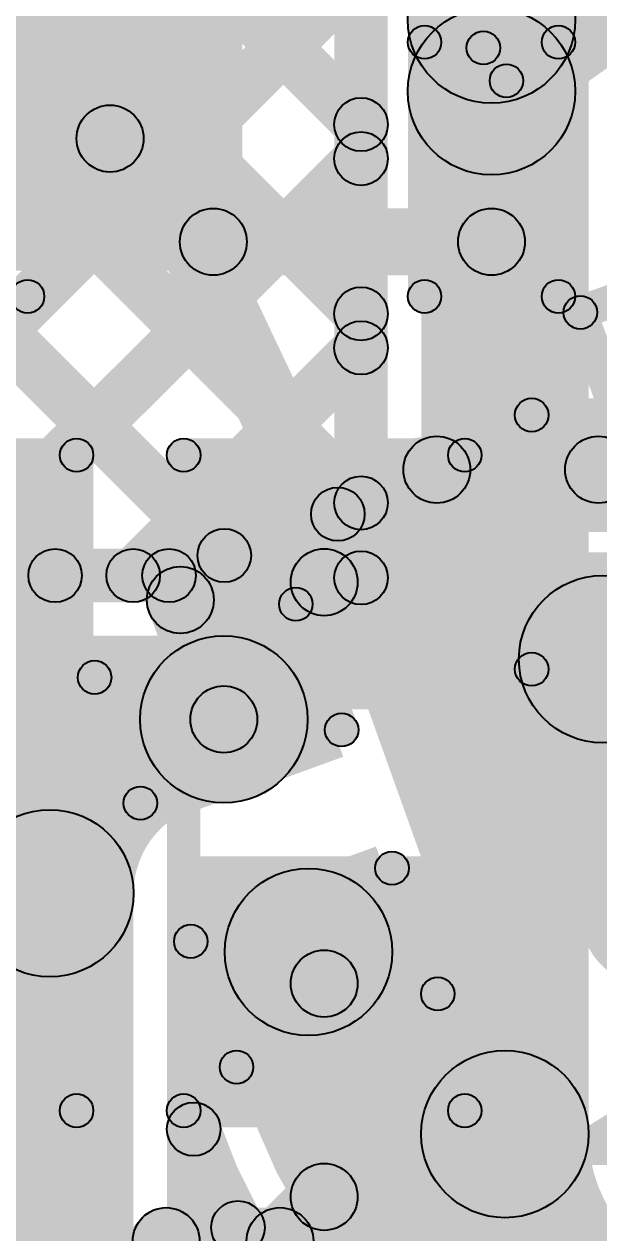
# Model space of a CAD drawing. Header units: millimetres. Extents: x -2.17 to 2.17, y -2.17 to 2.17.
# Drawn here: x 0.5442 to 0.63, y 0.1576 to 0.3383 of the extents above; entities that cross this region are included whole.
import ezdxf

# ---------------------------------------------------------------- set-up
doc = ezdxf.new("R2010")
doc.units = ezdxf.units.MM
doc.header["$MEASUREMENT"] = 0
for name, color, linetype in [('BottomLayer', 5, 'Continuous'), ('BottomOverlay', 54, 'Continuous'), ('BottomPaste', 16, 'Continuous'), ('BottomSolder', 6, 'Continuous'), ('Mechanical2', 216, 'Continuous'), ('TopLayer', 1, 'Continuous'), ('TopOverlay', 2, 'Continuous'), ('TopPaste', 8, 'Continuous'), ('TopSolder', 216, 'Continuous')]:
    doc.layers.add(name, color=color, linetype=linetype)

# ---------------------------------------------------------------- blocks, each defined once
blk = doc.blocks.new('S______B______B_53')
at = {"layer": 'BottomLayer'}
for points in [[(-0.015, 0.0175), (-0.015, -0.0175), (-0.045, -0.0175), (-0.045, 0.0175)], [(0.045, 0.0175), (0.045, -0.0175), (0.015, -0.0175), (0.015, 0.0175)]]:
    blk.add_hatch(color=5, dxfattribs=at).paths.add_polyline_path(points)
at = {"layer": 'BottomOverlay'}
h = blk.add_hatch(color=54, dxfattribs=at)
edge = h.paths.add_edge_path()
edge.add_arc((-0.049, 0.021), 0.0025, 0, 360)
h = blk.add_hatch(color=54, dxfattribs=at)
edge = h.paths.add_edge_path()
edge.add_arc((-0.049, 0.021), 0.0025, 0, 360)
for points in [[(-0.049, 0.0185), (-0.049, 0.0235), (0.049, 0.0235), (0.049, 0.0185)], [(-0.0515, 0.021), (-0.0465, 0.021), (-0.0465, -0.021), (-0.0515, -0.021)], [(0.0465, 0.021), (0.0515, 0.021), (0.0515, -0.021), (0.0465, -0.021)], [(-0.049, -0.0235), (-0.049, -0.0185), (0.049, -0.0185), (0.049, -0.0235)]]:
    blk.add_hatch(color=54, dxfattribs=at).paths.add_polyline_path(points)
h = blk.add_hatch(color=54, dxfattribs=at)
edge = h.paths.add_edge_path()
edge.add_arc((0.049, 0.021), 0.0025, 0, 360)
h = blk.add_hatch(color=54, dxfattribs=at)
edge = h.paths.add_edge_path()
edge.add_arc((0.049, 0.021), 0.0025, 0, 360)
h = blk.add_hatch(color=54, dxfattribs=at)
edge = h.paths.add_edge_path()
edge.add_arc((-0.049, -0.021), 0.0025, 0, 360)
h = blk.add_hatch(color=54, dxfattribs=at)
edge = h.paths.add_edge_path()
edge.add_arc((-0.049, -0.021), 0.0025, 0, 360)
h = blk.add_hatch(color=54, dxfattribs=at)
edge = h.paths.add_edge_path()
edge.add_arc((0.049, -0.021), 0.0025, 0, 360)
h = blk.add_hatch(color=54, dxfattribs=at)
edge = h.paths.add_edge_path()
edge.add_arc((0.049, -0.021), 0.0025, 0, 360)
at = {"layer": 'BottomPaste'}
for points in [[(-0.015, 0.0175), (-0.015, -0.0175), (-0.045, -0.0175), (-0.045, 0.0175)], [(0.045, 0.0175), (0.045, -0.0175), (0.015, -0.0175), (0.015, 0.0175)]]:
    blk.add_hatch(color=16, dxfattribs=at).paths.add_polyline_path(points)
at = {"layer": 'BottomSolder'}
for points in [[(-0.011, 0.0215), (-0.011, -0.0215), (-0.049, -0.0215), (-0.049, 0.0215)], [(0.049, 0.0215), (0.049, -0.0215), (0.011, -0.0215), (0.011, 0.0215)]]:
    blk.add_hatch(color=6, dxfattribs=at).paths.add_polyline_path(points)
at = {"layer": 'BottomOverlay'}
for centre in [(-0.049, 0.021), (-0.049, 0.021), (0.049, 0.021), (0.049, 0.021), (-0.049, -0.021), (-0.049, -0.021), (0.049, -0.021), (0.049, -0.021)]:
    blk.add_circle(centre, 0.0025, dxfattribs=at)
blk = doc.blocks.new('S______B______B_54')
at = {"layer": 'BottomLayer'}
for points in [[(-0.015, 0.0175), (-0.015, -0.0175), (-0.045, -0.0175), (-0.045, 0.0175)], [(0.045, 0.0175), (0.045, -0.0175), (0.015, -0.0175), (0.015, 0.0175)]]:
    blk.add_hatch(color=5, dxfattribs=at).paths.add_polyline_path(points)
at = {"layer": 'BottomOverlay'}
h = blk.add_hatch(color=54, dxfattribs=at)
edge = h.paths.add_edge_path()
edge.add_arc((-0.049, 0.021), 0.0025, 0, 360)
h = blk.add_hatch(color=54, dxfattribs=at)
edge = h.paths.add_edge_path()
edge.add_arc((-0.049, 0.021), 0.0025, 0, 360)
for points in [[(-0.049, 0.0185), (-0.049, 0.0235), (0.049, 0.0235), (0.049, 0.0185)], [(-0.0515, 0.021), (-0.0465, 0.021), (-0.0465, -0.021), (-0.0515, -0.021)], [(0.0465, 0.021), (0.0515, 0.021), (0.0515, -0.021), (0.0465, -0.021)], [(-0.049, -0.0235), (-0.049, -0.0185), (0.049, -0.0185), (0.049, -0.0235)]]:
    blk.add_hatch(color=54, dxfattribs=at).paths.add_polyline_path(points)
h = blk.add_hatch(color=54, dxfattribs=at)
edge = h.paths.add_edge_path()
edge.add_arc((0.049, 0.021), 0.0025, 0, 360)
h = blk.add_hatch(color=54, dxfattribs=at)
edge = h.paths.add_edge_path()
edge.add_arc((0.049, 0.021), 0.0025, 0, 360)
h = blk.add_hatch(color=54, dxfattribs=at)
edge = h.paths.add_edge_path()
edge.add_arc((-0.049, -0.021), 0.0025, 0, 360)
h = blk.add_hatch(color=54, dxfattribs=at)
edge = h.paths.add_edge_path()
edge.add_arc((-0.049, -0.021), 0.0025, 0, 360)
h = blk.add_hatch(color=54, dxfattribs=at)
edge = h.paths.add_edge_path()
edge.add_arc((0.049, -0.021), 0.0025, 0, 360)
h = blk.add_hatch(color=54, dxfattribs=at)
edge = h.paths.add_edge_path()
edge.add_arc((0.049, -0.021), 0.0025, 0, 360)
at = {"layer": 'BottomPaste'}
for points in [[(-0.015, 0.0175), (-0.015, -0.0175), (-0.045, -0.0175), (-0.045, 0.0175)], [(0.045, 0.0175), (0.045, -0.0175), (0.015, -0.0175), (0.015, 0.0175)]]:
    blk.add_hatch(color=16, dxfattribs=at).paths.add_polyline_path(points)
at = {"layer": 'BottomSolder'}
for points in [[(-0.011, 0.0215), (-0.011, -0.0215), (-0.049, -0.0215), (-0.049, 0.0215)], [(0.049, 0.0215), (0.049, -0.0215), (0.011, -0.0215), (0.011, 0.0215)]]:
    blk.add_hatch(color=6, dxfattribs=at).paths.add_polyline_path(points)
at = {"layer": 'BottomOverlay'}
for centre in [(-0.049, 0.021), (-0.049, 0.021), (0.049, 0.021), (0.049, 0.021), (-0.049, -0.021), (-0.049, -0.021), (0.049, -0.021), (0.049, -0.021)]:
    blk.add_circle(centre, 0.0025, dxfattribs=at)
blk = doc.blocks.new('R___0201_B_91')
at = {"layer": 'BottomLayer'}
for points in [[(-0.01614, 0.00728), (-0.00551, 0.00728), (-0.00551, -0.00728), (-0.01614, -0.00728)], [(0.00551, 0.00728), (0.01614, 0.00728), (0.01614, -0.00728), (0.00551, -0.00728)]]:
    blk.add_hatch(color=5, dxfattribs=at).paths.add_polyline_path(points)
at = {"layer": 'BottomOverlay'}
h = blk.add_hatch(color=54, dxfattribs=at)
edge = h.paths.add_edge_path()
edge.add_arc((-0.019, 0.01), 0.0025, 0, 360)
h = blk.add_hatch(color=54, dxfattribs=at)
edge = h.paths.add_edge_path()
edge.add_arc((-0.019, 0.01), 0.0025, 0, 360)
for points in [[(-0.019, 0.0075), (-0.019, 0.0125), (0.019, 0.0125), (0.019, 0.0075)], [(-0.0215, 0.01), (-0.0165, 0.01), (-0.0165, -0.01), (-0.0215, -0.01)], [(0.0165, 0.01), (0.0215, 0.01), (0.0215, -0.01), (0.0165, -0.01)], [(-0.019, -0.0125), (-0.019, -0.0075), (0.019, -0.0075), (0.019, -0.0125)]]:
    blk.add_hatch(color=54, dxfattribs=at).paths.add_polyline_path(points)
h = blk.add_hatch(color=54, dxfattribs=at)
edge = h.paths.add_edge_path()
edge.add_arc((0.019, 0.01), 0.0025, 0, 360)
h = blk.add_hatch(color=54, dxfattribs=at)
edge = h.paths.add_edge_path()
edge.add_arc((0.019, 0.01), 0.0025, 0, 360)
h = blk.add_hatch(color=54, dxfattribs=at)
edge = h.paths.add_edge_path()
edge.add_arc((-0.019, -0.01), 0.0025, 0, 360)
h = blk.add_hatch(color=54, dxfattribs=at)
edge = h.paths.add_edge_path()
edge.add_arc((-0.019, -0.01), 0.0025, 0, 360)
h = blk.add_hatch(color=54, dxfattribs=at)
edge = h.paths.add_edge_path()
edge.add_arc((0.019, -0.01), 0.0025, 0, 360)
h = blk.add_hatch(color=54, dxfattribs=at)
edge = h.paths.add_edge_path()
edge.add_arc((0.019, -0.01), 0.0025, 0, 360)
at = {"layer": 'BottomPaste'}
for points in [[(-0.01614, 0.00728), (-0.00551, 0.00728), (-0.00551, -0.00728), (-0.01614, -0.00728)], [(0.00551, 0.00728), (0.01614, 0.00728), (0.01614, -0.00728), (0.00551, -0.00728)]]:
    blk.add_hatch(color=16, dxfattribs=at).paths.add_polyline_path(points)
at = {"layer": 'BottomSolder'}
for points in [[(-0.02014, 0.01128), (-0.00151, 0.01128), (-0.00151, -0.01128), (-0.02014, -0.01128)], [(0.00151, 0.01128), (0.02014, 0.01128), (0.02014, -0.01128), (0.00151, -0.01128)]]:
    blk.add_hatch(color=6, dxfattribs=at).paths.add_polyline_path(points)
at = {"layer": 'BottomOverlay'}
for centre in [(-0.019, 0.01), (-0.019, 0.01), (0.019, 0.01), (0.019, 0.01), (-0.019, -0.01), (-0.019, -0.01), (0.019, -0.01), (0.019, -0.01)]:
    blk.add_circle(centre, 0.0025, dxfattribs=at)
blk = doc.blocks.new('R___0201_B_93')
at = {"layer": 'BottomLayer'}
for points in [[(-0.01614, 0.00728), (-0.00551, 0.00728), (-0.00551, -0.00728), (-0.01614, -0.00728)], [(0.00551, 0.00728), (0.01614, 0.00728), (0.01614, -0.00728), (0.00551, -0.00728)]]:
    blk.add_hatch(color=5, dxfattribs=at).paths.add_polyline_path(points)
at = {"layer": 'BottomOverlay'}
h = blk.add_hatch(color=54, dxfattribs=at)
edge = h.paths.add_edge_path()
edge.add_arc((-0.019, 0.01), 0.0025, 0, 360)
h = blk.add_hatch(color=54, dxfattribs=at)
edge = h.paths.add_edge_path()
edge.add_arc((-0.019, 0.01), 0.0025, 0, 360)
for points in [[(0.019, 0.0125), (0.019, 0.0075), (-0.019, 0.0075), (-0.019, 0.0125)], [(-0.0165, -0.01), (-0.0215, -0.01), (-0.0215, 0.01), (-0.0165, 0.01)], [(0.0215, -0.01), (0.0165, -0.01), (0.0165, 0.01), (0.0215, 0.01)], [(0.019, -0.0075), (0.019, -0.0125), (-0.019, -0.0125), (-0.019, -0.0075)]]:
    blk.add_hatch(color=54, dxfattribs=at).paths.add_polyline_path(points)
h = blk.add_hatch(color=54, dxfattribs=at)
edge = h.paths.add_edge_path()
edge.add_arc((0.019, 0.01), 0.0025, 0, 360)
h = blk.add_hatch(color=54, dxfattribs=at)
edge = h.paths.add_edge_path()
edge.add_arc((0.019, 0.01), 0.0025, 0, 360)
h = blk.add_hatch(color=54, dxfattribs=at)
edge = h.paths.add_edge_path()
edge.add_arc((-0.019, -0.01), 0.0025, 0, 360)
h = blk.add_hatch(color=54, dxfattribs=at)
edge = h.paths.add_edge_path()
edge.add_arc((-0.019, -0.01), 0.0025, 0, 360)
h = blk.add_hatch(color=54, dxfattribs=at)
edge = h.paths.add_edge_path()
edge.add_arc((0.019, -0.01), 0.0025, 0, 360)
h = blk.add_hatch(color=54, dxfattribs=at)
edge = h.paths.add_edge_path()
edge.add_arc((0.019, -0.01), 0.0025, 0, 360)
at = {"layer": 'BottomPaste'}
for points in [[(-0.01614, 0.00728), (-0.00551, 0.00728), (-0.00551, -0.00728), (-0.01614, -0.00728)], [(0.00551, 0.00728), (0.01614, 0.00728), (0.01614, -0.00728), (0.00551, -0.00728)]]:
    blk.add_hatch(color=16, dxfattribs=at).paths.add_polyline_path(points)
at = {"layer": 'BottomSolder'}
for points in [[(-0.02014, 0.01128), (-0.00151, 0.01128), (-0.00151, -0.01128), (-0.02014, -0.01128)], [(0.00151, 0.01128), (0.02014, 0.01128), (0.02014, -0.01128), (0.00151, -0.01128)]]:
    blk.add_hatch(color=6, dxfattribs=at).paths.add_polyline_path(points)
at = {"layer": 'BottomOverlay'}
for centre in [(-0.019, 0.01), (-0.019, 0.01), (0.019, 0.01), (0.019, 0.01), (-0.019, -0.01), (-0.019, -0.01), (0.019, -0.01), (0.019, -0.01)]:
    blk.add_circle(centre, 0.0025, dxfattribs=at)
blk = doc.blocks.new('SOT23_3_B_104')
at = {"layer": 'BottomLayer'}
for points in [[(-0.02166, 0.02657), (-0.05316, 0.02657), (-0.05316, 0.05807), (-0.02166, 0.05807)], [(0.05314, 0.02657), (0.02165, 0.02657), (0.02165, 0.05807), (0.05314, 0.05807)], [(0.01574, -0.05807), (-0.01575, -0.05807), (-0.01575, -0.02657), (0.01574, -0.02657)]]:
    blk.add_hatch(color=5, dxfattribs=at).paths.add_polyline_path(points)
at = {"layer": 'BottomOverlay'}
h = blk.add_hatch(color=54, dxfattribs=at)
edge = h.paths.add_edge_path()
edge.add_arc((-0.066, 0.045), 0.0025, 0, 360)
h = blk.add_hatch(color=54, dxfattribs=at)
edge = h.paths.add_edge_path()
edge.add_arc((-0.06, 0.045), 0.0025, 0, 360)
h = blk.add_hatch(color=54, dxfattribs=at)
edge = h.paths.add_edge_path()
edge.add_arc((-0.01101, 0.032), 0.0025, 0, 360)
for points in [[(0.01099, 0.0345), (0.01099, 0.0295), (-0.01101, 0.0295), (-0.01101, 0.0345)], [(-0.05851, -0.029), (-0.06351, -0.029), (-0.06351, 0.03), (-0.05851, 0.03)], [(0.06349, -0.029), (0.05849, -0.029), (0.05849, 0.03), (0.06349, 0.03)], [(-0.02601, -0.0265), (-0.02601, -0.0315), (-0.06101, -0.0315), (-0.06101, -0.0265)], [(0.06099, -0.0265), (0.06099, -0.0315), (0.02599, -0.0315), (0.02599, -0.0265)]]:
    blk.add_hatch(color=54, dxfattribs=at).paths.add_polyline_path(points)
h = blk.add_hatch(color=54, dxfattribs=at)
edge = h.paths.add_edge_path()
edge.add_arc((0.01099, 0.032), 0.0025, 0, 360)
h = blk.add_hatch(color=54, dxfattribs=at)
edge = h.paths.add_edge_path()
edge.add_arc((-0.06101, 0.03), 0.0025, 0, 360)
h = blk.add_hatch(color=54, dxfattribs=at)
edge = h.paths.add_edge_path()
edge.add_arc((0.06099, 0.03), 0.0025, 0, 360)
h = blk.add_hatch(color=54, dxfattribs=at)
edge = h.paths.add_edge_path()
edge.add_arc((-0.06101, -0.029), 0.0025, 0, 360)
h = blk.add_hatch(color=54, dxfattribs=at)
edge = h.paths.add_edge_path()
edge.add_arc((-0.06101, -0.029), 0.0025, 0, 360)
h = blk.add_hatch(color=54, dxfattribs=at)
edge = h.paths.add_edge_path()
edge.add_arc((-0.02601, -0.029), 0.0025, 0, 360)
h = blk.add_hatch(color=54, dxfattribs=at)
edge = h.paths.add_edge_path()
edge.add_arc((0.02599, -0.029), 0.0025, 0, 360)
h = blk.add_hatch(color=54, dxfattribs=at)
edge = h.paths.add_edge_path()
edge.add_arc((0.06099, -0.029), 0.0025, 0, 360)
h = blk.add_hatch(color=54, dxfattribs=at)
edge = h.paths.add_edge_path()
edge.add_arc((0.06099, -0.029), 0.0025, 0, 360)
at = {"layer": 'BottomPaste'}
for points in [[(-0.02166, 0.02657), (-0.05316, 0.02657), (-0.05316, 0.05807), (-0.02166, 0.05807)], [(0.05314, 0.02657), (0.02165, 0.02657), (0.02165, 0.05807), (0.05314, 0.05807)], [(0.01574, -0.05807), (-0.01575, -0.05807), (-0.01575, -0.02657), (0.01574, -0.02657)]]:
    blk.add_hatch(color=16, dxfattribs=at).paths.add_polyline_path(points)
at = {"layer": 'BottomSolder'}
for points in [[(-0.01766, 0.02257), (-0.05716, 0.02257), (-0.05716, 0.06207), (-0.01766, 0.06207)], [(0.05714, 0.02257), (0.01765, 0.02257), (0.01765, 0.06207), (0.05714, 0.06207)], [(0.01974, -0.06207), (-0.01975, -0.06207), (-0.01975, -0.02257), (0.01974, -0.02257)]]:
    blk.add_hatch(color=6, dxfattribs=at).paths.add_polyline_path(points)
at = {"layer": 'BottomOverlay', "const_width": 0.005}
blk.add_lwpolyline([(-0.06, 0.045, 1), (-0.066, 0.045, 1)], format="xyb", close=True, dxfattribs=at)
at = {"layer": 'BottomOverlay'}
for centre in [(-0.066, 0.045), (-0.06, 0.045), (-0.01101, 0.032), (0.01099, 0.032), (-0.06101, 0.03), (0.06099, 0.03), (-0.06101, -0.029), (-0.06101, -0.029), (-0.02601, -0.029), (0.02599, -0.029), (0.06099, -0.029), (0.06099, -0.029)]:
    blk.add_circle(centre, 0.0025, dxfattribs=at)
blk = doc.blocks.new('WS2812B_M____255')
at = {"layer": 'TopOverlay'}
for points in [[(0.07, 0.0725), (0.07, 0.0675), (-0.07, 0.0675), (-0.07, 0.0725)], [(0.0675, 0.07), (0.0725, 0.07), (0.0725, 0.06), (0.0675, 0.06)]]:
    blk.add_hatch(color=2, dxfattribs=at).paths.add_polyline_path(points)
h = blk.add_hatch(color=2, dxfattribs=at)
edge = h.paths.add_edge_path()
edge.add_arc((0.07, 0.07), 0.0025, 0, 360)
h = blk.add_hatch(color=2, dxfattribs=at)
edge = h.paths.add_edge_path()
edge.add_arc((0.07, 0.07), 0.0025, 0, 360)
blk.add_circle((0.07, 0.07), 0.0025, dxfattribs=at)
blk.add_circle((0.07, 0.07), 0.0025, dxfattribs=at)
blk = doc.blocks.new('WS2812B_M____256')
at = {"layer": 'TopLayer'}
blk.add_hatch(color=1, dxfattribs=at).paths.add_polyline_path([(-0.09409, 0.05079), (-0.03504, 0.05079), (-0.03504, 0.01142), (-0.09409, 0.01142)])
at = {"layer": 'TopOverlay'}
h = blk.add_hatch(color=2, dxfattribs=at)
edge = h.paths.add_edge_path()
edge.add_arc((-0.091, 0.061), 0.0025, 0, 360)
h = blk.add_hatch(color=2, dxfattribs=at)
edge = h.paths.add_edge_path()
edge.add_arc((-0.085, 0.061), 0.0025, 0, 360)
at = {"layer": 'TopPaste'}
blk.add_hatch(color=8, dxfattribs=at).paths.add_polyline_path([(-0.09409, 0.05079), (-0.03504, 0.05079), (-0.03504, 0.01142), (-0.09409, 0.01142)])
at = {"layer": 'TopSolder'}
blk.add_hatch(color=216, dxfattribs=at).paths.add_polyline_path([(-0.09809, 0.05479), (-0.03104, 0.05479), (-0.03104, 0.00742), (-0.09809, 0.00742)])
at = {"layer": 'TopOverlay', "const_width": 0.005}
blk.add_lwpolyline([(-0.085, 0.061, 1), (-0.091, 0.061, 1)], format="xyb", close=True, dxfattribs=at)
at = {"layer": 'TopOverlay'}
for centre in [(-0.091, 0.061), (-0.085, 0.061)]:
    blk.add_circle(centre, 0.0025, dxfattribs=at)
blk = doc.blocks.new('C__0402_424')
at = {"layer": 'TopLayer'}
for points in [[(-0.0275, -0.0125), (-0.0275, 0.0125), (-0.0095, 0.0125), (-0.0095, -0.0125)], [(0.0095, -0.0125), (0.0095, 0.0125), (0.0275, 0.0125), (0.0275, -0.0125)]]:
    blk.add_hatch(color=1, dxfattribs=at).paths.add_polyline_path(points)
at = {"layer": 'TopOverlay'}
h = blk.add_hatch(color=2, dxfattribs=at)
edge = h.paths.add_edge_path()
edge.add_arc((-0.031, 0.016), 0.0025, 0, 360)
h = blk.add_hatch(color=2, dxfattribs=at)
edge = h.paths.add_edge_path()
edge.add_arc((-0.031, 0.016), 0.0025, 0, 360)
for points in [[(-0.031, 0.0135), (-0.031, 0.0185), (-0.011, 0.0185), (-0.011, 0.0135)], [(0.011, 0.0135), (0.011, 0.0185), (0.031, 0.0185), (0.031, 0.0135)], [(-0.0285, -0.016), (-0.0335, -0.016), (-0.0335, 0.016), (-0.0285, 0.016)], [(0.0335, -0.016), (0.0285, -0.016), (0.0285, 0.016), (0.0335, 0.016)], [(-0.031, -0.0185), (-0.031, -0.0135), (-0.011, -0.0135), (-0.011, -0.0185)], [(0.011, -0.0185), (0.011, -0.0135), (0.031, -0.0135), (0.031, -0.0185)]]:
    blk.add_hatch(color=2, dxfattribs=at).paths.add_polyline_path(points)
h = blk.add_hatch(color=2, dxfattribs=at)
edge = h.paths.add_edge_path()
edge.add_arc((-0.011, 0.016), 0.0025, 0, 360)
h = blk.add_hatch(color=2, dxfattribs=at)
edge = h.paths.add_edge_path()
edge.add_arc((0.011, 0.016), 0.0025, 0, 360)
h = blk.add_hatch(color=2, dxfattribs=at)
edge = h.paths.add_edge_path()
edge.add_arc((0.031, 0.016), 0.0025, 0, 360)
h = blk.add_hatch(color=2, dxfattribs=at)
edge = h.paths.add_edge_path()
edge.add_arc((0.031, 0.016), 0.0025, 0, 360)
h = blk.add_hatch(color=2, dxfattribs=at)
edge = h.paths.add_edge_path()
edge.add_arc((-0.031, -0.016), 0.0025, 0, 360)
h = blk.add_hatch(color=2, dxfattribs=at)
edge = h.paths.add_edge_path()
edge.add_arc((-0.031, -0.016), 0.0025, 0, 360)
h = blk.add_hatch(color=2, dxfattribs=at)
edge = h.paths.add_edge_path()
edge.add_arc((-0.011, -0.016), 0.0025, 0, 360)
h = blk.add_hatch(color=2, dxfattribs=at)
edge = h.paths.add_edge_path()
edge.add_arc((0.011, -0.016), 0.0025, 0, 360)
h = blk.add_hatch(color=2, dxfattribs=at)
edge = h.paths.add_edge_path()
edge.add_arc((0.031, -0.016), 0.0025, 0, 360)
h = blk.add_hatch(color=2, dxfattribs=at)
edge = h.paths.add_edge_path()
edge.add_arc((0.031, -0.016), 0.0025, 0, 360)
at = {"layer": 'TopPaste'}
for points in [[(-0.0275, -0.0125), (-0.0275, 0.0125), (-0.0095, 0.0125), (-0.0095, -0.0125)], [(0.0095, -0.0125), (0.0095, 0.0125), (0.0275, 0.0125), (0.0275, -0.0125)]]:
    blk.add_hatch(color=8, dxfattribs=at).paths.add_polyline_path(points)
at = {"layer": 'TopSolder'}
for points in [[(-0.02986, -0.01486), (-0.02986, 0.01486), (-0.00714, 0.01486), (-0.00714, -0.01486)], [(0.00714, -0.01486), (0.00714, 0.01486), (0.02986, 0.01486), (0.02986, -0.01486)]]:
    blk.add_hatch(color=216, dxfattribs=at).paths.add_polyline_path(points)
at = {"layer": 'TopOverlay'}
for centre in [(-0.031, 0.016), (-0.031, 0.016), (-0.011, 0.016), (0.011, 0.016), (0.031, 0.016), (0.031, 0.016), (-0.031, -0.016), (-0.031, -0.016), (-0.011, -0.016), (0.011, -0.016), (0.031, -0.016), (0.031, -0.016)]:
    blk.add_circle(centre, 0.0025, dxfattribs=at)

msp = doc.modelspace()

# ---------------------------------------------------------------- hatches: boundary and pattern name
at = {"layer": 'BottomLayer'}
h = msp.add_hatch(color=5, dxfattribs=at)
edge = h.paths.add_edge_path()
edge.add_arc((0.614, 0.33902), 0.0125, 0, 360)
h = msp.add_hatch(color=5, dxfattribs=at)
edge = h.paths.add_edge_path()
edge.add_arc((0.614, 0.33902), 0.0125, 0, 360)
h = msp.add_hatch(color=5, dxfattribs=at)
edge = h.paths.add_edge_path()
edge.add_arc((0.614, 0.32829), 0.0125, 0, 360)
for points in [[(0.6265, 0.32829), (0.6015, 0.32829), (0.6015, 0.33902), (0.6265, 0.33902)], [(0.57243, 0.30079), (0.57243, 0.31079), (0.614, 0.31079), (0.614, 0.30079)], [(0.60583, 0.26672), (0.60583, 0.27672), (0.63, 0.27672), (0.63, 0.26672)], [(0.63, 0.26672), (0.63, 0.27672), (0.63867, 0.27672), (0.63867, 0.26672)], [(0.594, 0.163), (0.584, 0.163), (0.584, 0.19489), (0.594, 0.19489)], [(0.58593, 0.15285), (0.57885, 0.15993), (0.58546, 0.16654), (0.59254, 0.15946)], [(0.56539, 0.15139), (0.56539, 0.16139), (0.58239, 0.16139), (0.58239, 0.15139)], [(0.55659, 0.14052), (0.54952, 0.14759), (0.56185, 0.15993), (0.56893, 0.15285)]]:
    msp.add_hatch(color=5, dxfattribs=at).paths.add_polyline_path(points)
h = msp.add_hatch(color=5, dxfattribs=at)
edge = h.paths.add_edge_path()
edge.add_arc((0.557, 0.32122), 0.005, 0, 360)
h = msp.add_hatch(color=5, dxfattribs=at)
edge = h.paths.add_edge_path()
edge.add_arc((0.557, 0.32122), 0.005, 0, 360)
h = msp.add_hatch(color=5, dxfattribs=at)
edge = h.paths.add_edge_path()
edge.add_arc((0.57243, 0.30579), 0.005, 0, 360)
h = msp.add_hatch(color=5, dxfattribs=at)
edge = h.paths.add_edge_path()
edge.add_arc((0.57243, 0.30579), 0.005, 0, 360)
h = msp.add_hatch(color=5, dxfattribs=at)
edge = h.paths.add_edge_path()
edge.add_arc((0.614, 0.30579), 0.005, 0, 360)
h = msp.add_hatch(color=5, dxfattribs=at)
edge = h.paths.add_edge_path()
edge.add_arc((0.60583, 0.27172), 0.005, 0, 360)
h = msp.add_hatch(color=5, dxfattribs=at)
edge = h.paths.add_edge_path()
edge.add_arc((0.60583, 0.27172), 0.005, 0, 360)
h = msp.add_hatch(color=5, dxfattribs=at)
edge = h.paths.add_edge_path()
edge.add_arc((0.63, 0.27172), 0.005, 0, 360)
h = msp.add_hatch(color=5, dxfattribs=at)
edge = h.paths.add_edge_path()
edge.add_arc((0.63, 0.27172), 0.005, 0, 360)
h = msp.add_hatch(color=5, dxfattribs=at)
edge = h.paths.add_edge_path()
edge.add_arc((0.589, 0.25489), 0.005, 0, 360)
h = msp.add_hatch(color=5, dxfattribs=at)
edge = h.paths.add_edge_path()
edge.add_arc((0.6306, 0.24339), 0.0125, 0, 360)
h = msp.add_hatch(color=5, dxfattribs=at)
edge = h.paths.add_edge_path()
edge.add_arc((0.589, 0.19489), 0.005, 0, 360)
h = msp.add_hatch(color=5, dxfattribs=at)
edge = h.paths.add_edge_path()
edge.add_arc((0.589, 0.163), 0.005, 0, 360)
h = msp.add_hatch(color=5, dxfattribs=at)
edge = h.paths.add_edge_path()
edge.add_arc((0.589, 0.163), 0.005, 0, 360)
h = msp.add_hatch(color=5, dxfattribs=at)
edge = h.paths.add_edge_path()
edge.add_arc((0.56539, 0.15639), 0.005, 0, 360)
h = msp.add_hatch(color=5, dxfattribs=at)
edge = h.paths.add_edge_path()
edge.add_arc((0.56539, 0.15639), 0.005, 0, 360)
h = msp.add_hatch(color=5, dxfattribs=at)
edge = h.paths.add_edge_path()
edge.add_arc((0.58239, 0.15639), 0.005, 0, 360)
h = msp.add_hatch(color=5, dxfattribs=at)
edge = h.paths.add_edge_path()
edge.add_arc((0.58239, 0.15639), 0.005, 0, 360)
at = {"layer": 'TopLayer'}
for points in [[(0.6285, 0.17239), (0.6035, 0.17239), (0.6035, 0.3591), (0.6285, 0.3591)], [(0.50236, 0.277), (0.49671, 0.28266), (0.56404, 0.34999), (0.5697, 0.34433)], [(0.50768, 0.25403), (0.50202, 0.25969), (0.59167, 0.34934), (0.59733, 0.34368)], [(0.53955, 0.34433), (0.5452, 0.34999), (0.59733, 0.29786), (0.59167, 0.29221)], [(0.56783, 0.34433), (0.57349, 0.34999), (0.59733, 0.32615), (0.59167, 0.32049)], [(0.5985, 0.25555), (0.5905, 0.25555), (0.5905, 0.34716), (0.5985, 0.34716)], [(0.52713, 0.32846), (0.53279, 0.33412), (0.59733, 0.26958), (0.59167, 0.26392)], [(0.50913, 0.31818), (0.51479, 0.32383), (0.5769, 0.26172), (0.57125, 0.25606)], [(0.53499, 0.25306), (0.52934, 0.25872), (0.59167, 0.32105), (0.59733, 0.3154)], [(0.49671, 0.30232), (0.50236, 0.30797), (0.55162, 0.25872), (0.54596, 0.25306)], [(0.56328, 0.25306), (0.55762, 0.25872), (0.59167, 0.29277), (0.59733, 0.28711)], [(0.56719, 0.25213), (0.56446, 0.25965), (0.58967, 0.26882), (0.5924, 0.26131)], [(0.58728, 0.2637), (0.59479, 0.26643), (0.59826, 0.25692), (0.59074, 0.25418)], [(0.50904, 0.25189), (0.50904, 0.25989), (0.56582, 0.25989), (0.56582, 0.25189)], [(0.5628, 0.25053), (0.5722, 0.25395), (0.5787, 0.2361), (0.5693, 0.23268)], [(0.50904, 0.22189), (0.50904, 0.24689), (0.574, 0.24689), (0.574, 0.22189)], [(0.5605, 0.13289), (0.5355, 0.13289), (0.5355, 0.20839), (0.5605, 0.20839)], [(0.5735, 0.13289), (0.5655, 0.13289), (0.5655, 0.17312), (0.5735, 0.17312)], [(0.57233, 0.14897), (0.56667, 0.15463), (0.57328, 0.16124), (0.57894, 0.15559)]]:
    msp.add_hatch(color=1, dxfattribs=at).paths.add_polyline_path(points)
h = msp.add_hatch(color=1, dxfattribs=at)
edge = h.paths.add_edge_path()
edge.add_arc((0.5945, 0.32332), 0.004, 0, 360)
h = msp.add_hatch(color=1, dxfattribs=at)
edge = h.paths.add_edge_path()
edge.add_arc((0.5945, 0.31822), 0.004, 0, 360)
h = msp.add_hatch(color=1, dxfattribs=at)
edge = h.paths.add_edge_path()
edge.add_arc((0.5945, 0.29503), 0.004, 0, 360)
h = msp.add_hatch(color=1, dxfattribs=at)
edge = h.paths.add_edge_path()
edge.add_arc((0.5945, 0.28994), 0.004, 0, 360)
h = msp.add_hatch(color=1, dxfattribs=at)
edge = h.paths.add_edge_path()
edge.add_arc((0.5945, 0.26675), 0.004, 0, 360)
h = msp.add_hatch(color=1, dxfattribs=at)
edge = h.paths.add_edge_path()
edge.add_arc((0.59104, 0.26507), 0.004, 0, 360)
h = msp.add_hatch(color=1, dxfattribs=at)
edge = h.paths.add_edge_path()
edge.add_arc((0.59104, 0.26507), 0.004, 0, 360)
h = msp.add_hatch(color=1, dxfattribs=at)
edge = h.paths.add_edge_path()
edge.add_arc((0.57407, 0.25889), 0.004, 0, 360)
h = msp.add_hatch(color=1, dxfattribs=at)
edge = h.paths.add_edge_path()
edge.add_arc((0.54879, 0.25589), 0.004, 0, 360)
h = msp.add_hatch(color=1, dxfattribs=at)
edge = h.paths.add_edge_path()
edge.add_arc((0.56045, 0.25589), 0.004, 0, 360)
h = msp.add_hatch(color=1, dxfattribs=at)
edge = h.paths.add_edge_path()
edge.add_arc((0.56582, 0.25589), 0.004, 0, 360)
h = msp.add_hatch(color=1, dxfattribs=at)
edge = h.paths.add_edge_path()
edge.add_arc((0.56582, 0.25589), 0.004, 0, 360)
h = msp.add_hatch(color=1, dxfattribs=at)
edge = h.paths.add_edge_path()
edge.add_arc((0.5945, 0.25555), 0.004, 0, 360)
h = msp.add_hatch(color=1, dxfattribs=at)
edge = h.paths.add_edge_path()
edge.add_arc((0.5945, 0.25555), 0.004, 0, 360)
h = msp.add_hatch(color=1, dxfattribs=at)
edge = h.paths.add_edge_path()
edge.add_arc((0.5675, 0.25224), 0.005, 0, 360)
h = msp.add_hatch(color=1, dxfattribs=at)
edge = h.paths.add_edge_path()
edge.add_arc((0.574, 0.23439), 0.0125, 0, 360)
h = msp.add_hatch(color=1, dxfattribs=at)
edge = h.paths.add_edge_path()
edge.add_arc((0.574, 0.23439), 0.0125, 0, 360)
h = msp.add_hatch(color=1, dxfattribs=at)
edge = h.paths.add_edge_path()
edge.add_arc((0.574, 0.23439), 0.005, 0, 360)
h = msp.add_hatch(color=1, dxfattribs=at)
edge = h.paths.add_edge_path()
edge.add_arc((0.548, 0.20839), 0.0125, 0, 360)
h = msp.add_hatch(color=1, dxfattribs=at)
edge = h.paths.add_edge_path()
edge.add_arc((0.548, 0.20839), 0.0125, 0, 360)
h = msp.add_hatch(color=1, dxfattribs=at)
edge = h.paths.add_edge_path()
edge.add_arc((0.58665, 0.19962), 0.0125, 0, 360)
h = msp.add_hatch(color=1, dxfattribs=at)
edge = h.paths.add_edge_path()
edge.add_arc((0.616, 0.17239), 0.0125, 0, 360)
h = msp.add_hatch(color=1, dxfattribs=at)
edge = h.paths.add_edge_path()
edge.add_arc((0.616, 0.17239), 0.0125, 0, 360)
h = msp.add_hatch(color=1, dxfattribs=at)
edge = h.paths.add_edge_path()
edge.add_arc((0.5695, 0.17312), 0.004, 0, 360)
h = msp.add_hatch(color=1, dxfattribs=at)
edge = h.paths.add_edge_path()
edge.add_arc((0.5695, 0.17312), 0.004, 0, 360)
h = msp.add_hatch(color=1, dxfattribs=at)
edge = h.paths.add_edge_path()
edge.add_arc((0.57611, 0.15841), 0.004, 0, 360)

# ---------------------------------------------------------------- linework, layer by layer
at = {"layer": 'BottomLayer'}
for points, const_width in [([(0.61272, 0.35104, -0.053148), (0.614, 0.33902)], 0.025), ([(0.531, 0.29522, -0.414213), (0.557, 0.32122)], 0.01), ([(0.57243, 0.30579, -0.414214), (0.557, 0.32122)], 0.01), ([(0.589, 0.25489, -0.414214), (0.60583, 0.27172)], 0.01), ([(0.66768, 0.21239, -0.362923), (0.6306, 0.24339)], 0.025)]:
    msp.add_lwpolyline(points, format="xyb", dxfattribs=dict(at, const_width=const_width))
for centre, radius in [((0.614, 0.33902), 0.0125), ((0.614, 0.33902), 0.0125), ((0.614, 0.32829), 0.0125), ((0.557, 0.32122), 0.005), ((0.557, 0.32122), 0.005), ((0.57243, 0.30579), 0.005), ((0.57243, 0.30579), 0.005), ((0.614, 0.30579), 0.005), ((0.60583, 0.27172), 0.005), ((0.60583, 0.27172), 0.005), ((0.63, 0.27172), 0.005), ((0.63, 0.27172), 0.005), ((0.589, 0.25489), 0.005), ((0.6306, 0.24339), 0.0125), ((0.589, 0.19489), 0.005), ((0.589, 0.163), 0.005), ((0.589, 0.163), 0.005), ((0.56539, 0.15639), 0.005), ((0.56539, 0.15639), 0.005), ((0.58239, 0.15639), 0.005), ((0.58239, 0.15639), 0.005)]:
    msp.add_circle(centre, radius, dxfattribs=at)
at = {"layer": 'Mechanical2', "const_width": 0.01}
for points in [[(2.16535, 0.001, 1), (-2.16535, 0.001, 1)], [(2.08135, -0.01, 1), (-2.04935, -0.01, 1)], [(1.84055, 0.001, 1), (-1.84055, 0.001, 1)], [(1.6437, 0.001, 1), (-1.6437, 0.001, 1)], [(1.50394, 0, 1), (-1.50394, 0, 1)], [(1.30709, 0.001, 1), (-1.30709, 0.001, 1)], [(1.17323, 0.001, 1), (-1.17323, 0.001, 1)], [(0.97638, 0.001, 1), (-0.97638, 0.001, 1)], [(0.84252, 0.001, 1), (-0.84252, 0.001, 1)], [(0.64567, 0.001, 1), (-0.64567, 0.001, 1)]]:
    msp.add_lwpolyline(points, format="xyb", close=True, dxfattribs=at)
at = {"layer": 'TopLayer'}
for points, const_width in [([(0.51161, 0.3425, -0.414214), (0.53777, 0.36866)], 0.025), ([(0.548, 0.20839, -0.414214), (0.574, 0.23439)], 0.025), ([(0.64812, 0.13816, -0.414214), (0.58665, 0.19962)], 0.025), ([(0.65023, 0.13816, -0.414214), (0.616, 0.17239)], 0.025), ([(0.64444, 0.11674, -0.309712), (0.5695, 0.17312)], 0.008)]:
    msp.add_lwpolyline(points, format="xyb", dxfattribs=dict(at, const_width=const_width))
for centre, radius in [((0.5945, 0.32332), 0.004), ((0.5945, 0.31822), 0.004), ((0.5945, 0.29503), 0.004), ((0.5945, 0.28994), 0.004), ((0.5945, 0.26675), 0.004), ((0.59104, 0.26507), 0.004), ((0.59104, 0.26507), 0.004), ((0.57407, 0.25889), 0.004), ((0.54879, 0.25589), 0.004), ((0.56045, 0.25589), 0.004), ((0.56582, 0.25589), 0.004), ((0.56582, 0.25589), 0.004), ((0.5945, 0.25555), 0.004), ((0.5945, 0.25555), 0.004), ((0.5675, 0.25224), 0.005), ((0.574, 0.23439), 0.0125), ((0.574, 0.23439), 0.0125), ((0.574, 0.23439), 0.005), ((0.548, 0.20839), 0.0125), ((0.548, 0.20839), 0.0125), ((0.58665, 0.19962), 0.0125), ((0.616, 0.17239), 0.0125), ((0.616, 0.17239), 0.0125), ((0.5695, 0.17312), 0.004), ((0.5695, 0.17312), 0.004), ((0.57611, 0.15841), 0.004)]:
    msp.add_circle(centre, radius, dxfattribs=at)

# ---------------------------------------------------------------- block references
for name, p, rotation in [('WS2812B_M____256', (0.614, 0.43939), 125), ('SOT23_3_B_104', (0.51468, 0.35861), 270), ('WS2812B_M____255', (0.717, 0.25339), 110), ('R___0201_B_93', (0.614, 0.31662), 270), ('R___0201_B_91', (0.63, 0.26089), 90), ('S______B______B_54', (0.531, 0.22489), 90), ('S______B______B_53', (0.589, 0.22489), 90), ('C__0402_424', (0.58033, 0.21701), 290.0000000000001)]:
    msp.add_blockref(name, p, dxfattribs=dict(rotation=rotation))

# ---------------------------------------------------------------- texts
at = {"layer": 'BottomOverlay', "text_generation_flag": 2}
msp.add_text('R4', height=0.04, rotation=90, dxfattribs=at).set_placement((0.667, 0.22939))
msp.add_text('SB11', height=0.04, dxfattribs=at).set_placement((0.561, 0.12339))
at = {"layer": 'TopOverlay'}
for rotation, p in [(35, (0.524, 0.29939)), (20, (0.586, 0.15439))]:
    msp.add_text('@', height=0.04, rotation=rotation, dxfattribs=at).set_placement(p)

doc.saveas('drawing.dxf')
